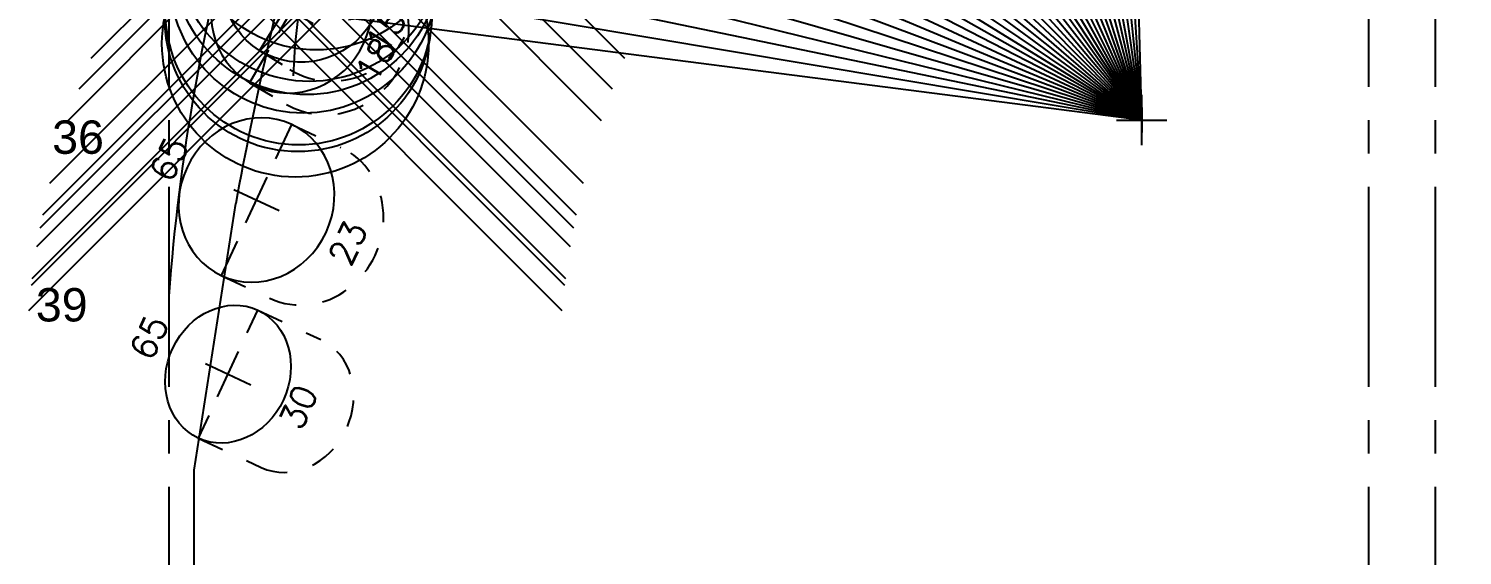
# Model space of a CAD drawing. Header units: inches. Extents: x 57 to 206, y -57 to 38.
# Drawn here: x 57.33 to 62.71, y 12.26 to 14.24 of the extents above; entities that cross this region are included whole.
import ezdxf
from ezdxf.enums import TextEntityAlignment as Align

# ---------------------------------------------------------------- set-up
doc = ezdxf.new("R2010")
doc.units = ezdxf.units.IN
doc.header["$MEASUREMENT"] = 0
doc.header["$PDMODE"] = 35
doc.linetypes.add('CENTER2', pattern=[1.125, 0.75, -0.125, 0.125, -0.125])
doc.linetypes.add('HIDDEN2', pattern=[0.1875, 0.125, -0.0625])
doc.layers.get('Defpoints').update_dxf_attribs({"color": 10})
doc.layers.add('Blade_3', color=7, linetype='Continuous', true_color=0x00cc00)
doc.layers.add('CLine', color=5, linetype='CENTER2')
doc.layers.add('Text', color=3, linetype='Continuous')
doc.styles.add('RomanS', font='romans')
doc.styles.get("Standard").update_dxf_attribs({"font": 'arial.ttf'})

# ---------------------------------------------------------------- blocks, each defined once
blk = doc.blocks.new('CMark')
at = {"layer": 'CLine'}
for p, q in [((0, 0.094), (0, -0.094)), ((-0.094, 0), (0.094, 0))]:
    blk.add_line(p, q, dxfattribs=at)
blk = doc.blocks.new('1313@30')
for p, q in [((-0.1705, 0), (-0.2645, 0)), ((0.1707, 0), (0.2645, 0))]:
    blk.add_line(p, q)
at = {"color": 8, "linetype": 'HIDDEN2', "ltscale": 0.5}
blk.add_line((-0.2645, 0), (-0.2645, -0.26), dxfattribs=at)
at = {"color": 8, "linetype": 'HIDDEN2', "ltscale": 0.5, "flags": 128}
blk.add_lwpolyline([(0.2645, 0), (0.2645, -0.26)], dxfattribs=at)
blk.add_ellipse((0, 0), major_axis=(0.2645, 0), ratio=0.866025)
at = {"color": 8, "linetype": 'HIDDEN2', "ltscale": 0.5}
blk.add_ellipse((0, -0.26), major_axis=(0.2645, 0), ratio=0.866025, start_param=3.141593, end_param=6.283185, dxfattribs=at)
blk.add_blockref('CMark', (0, 0))
at = {"style": 'RomanS'}
blk.add_text('30', height=0.094, dxfattribs=at).set_placement((0, -0.2916), align=Align.MIDDLE_CENTER)
blk.add_attdef('ANG', text='', height=0.094, dxfattribs=at).set_placement((0, 0.2511), align=Align.BOTTOM_CENTER)
blk = doc.blocks.new('1613@18')
for p, q in [((-0.1705, 0), (-0.3125, 0)), ((0.1707, 0), (0.3125, 0))]:
    blk.add_line(p, q)
at = {"color": 8, "linetype": 'HIDDEN2', "ltscale": 0.5}
blk.add_line((-0.3125, 0), (-0.3125, -0.1591), dxfattribs=at)
at = {"color": 8, "linetype": 'HIDDEN2', "ltscale": 0.5, "flags": 128}
blk.add_lwpolyline([(0.3125, 0), (0.3125, -0.1591)], dxfattribs=at)
at = {"extrusion": (0, 0, -1)}
blk.add_ellipse((0, 0), major_axis=(-0.3125, 0), ratio=0.95104, start_param=-3.141592653589793, end_param=3.141592653589793, dxfattribs=at)
at = {"color": 8, "linetype": 'HIDDEN2', "ltscale": 0.5}
blk.add_ellipse((0, -0.1607), major_axis=(0.3125, 0), ratio=0.953717, start_param=3.141593, end_param=6.283185, dxfattribs=at)
blk.add_blockref('CMark', (0, 0))
at = {"style": 'RomanS'}
blk.add_text('18', height=0.094, dxfattribs=at).set_placement((0, -0.3644), align=Align.MIDDLE_CENTER)
blk.add_attdef('ANG', text='', height=0.094, dxfattribs=at).set_placement((0, 0.2975), align=Align.BOTTOM_CENTER)
blk = doc.blocks.new('1613@23')
for p, q in [((-0.1705, 0), (-0.3125, 0)), ((0.1707, 0), (0.3125, 0))]:
    blk.add_line(p, q)
at = {"color": 8, "linetype": 'HIDDEN2', "ltscale": 0.5}
blk.add_line((-0.3125, 0), (-0.3125, -0.2032), dxfattribs=at)
at = {"color": 8, "linetype": 'HIDDEN2', "ltscale": 0.5, "flags": 128}
blk.add_lwpolyline([(0.3125, 0), (0.3125, -0.2032)], dxfattribs=at)
blk.add_ellipse((0, 0), major_axis=(-0.3125, 0), ratio=0.920512, start_param=3.141593, end_param=9.424778)
at = {"color": 8, "linetype": 'HIDDEN2', "ltscale": 0.5}
blk.add_ellipse((0, -0.2032), major_axis=(-0.3125, 0), ratio=0.920512, start_param=0, end_param=3.141593, dxfattribs=at)
blk.add_blockref('CMark', (0, 0))
at = {"style": 'RomanS'}
blk.add_text('23', height=0.094, dxfattribs=at).set_placement((-0.0015, -0.3791), align=Align.MIDDLE_CENTER)
blk.add_attdef('ANG', text='', height=0.094, dxfattribs=at).set_placement((0, 0.2871), align=Align.BOTTOM_CENTER)
blk = doc.blocks.new('1613@15')
for p, q in [((-0.1705, 0), (-0.3125, 0)), ((0.1707, 0), (0.3125, 0))]:
    blk.add_line(p, q)
at = {"color": 8, "linetype": 'HIDDEN2', "ltscale": 0.5}
blk.add_line((-0.3125, 0), (-0.3125, -0.1346), dxfattribs=at)
at = {"color": 8, "linetype": 'HIDDEN2', "ltscale": 0.5, "flags": 128}
blk.add_lwpolyline([(0.3125, 0), (0.3125, -0.1346)], dxfattribs=at)
blk.add_ellipse((0, 0), major_axis=(-0.3125, 0), ratio=0.965926, start_param=-3.141592653589793, end_param=3.141592653589793)
at = {"color": 8, "linetype": 'HIDDEN2', "ltscale": 0.5}
blk.add_ellipse((0, -0.1346), major_axis=(-0.3125, 0), ratio=0.965926, start_param=0, end_param=3.141593, dxfattribs=at)
blk.add_blockref('CMark', (0, 0))
at = {"style": 'RomanS'}
blk.add_text('15', height=0.094, dxfattribs=at).set_placement((0, -0.3644), align=Align.MIDDLE_CENTER)
blk.add_attdef('ANG', text='', height=0.094, dxfattribs=at).set_placement((0, 0.2975), align=Align.BOTTOM_CENTER)

msp = doc.modelspace()

# ---------------------------------------------------------------- linework, layer by layer
for p, q in [((61.50519, 13.89316), (61.05504, 17.04871)), ((61.50519, 13.89316), (61.18242, 17.06427)), ((61.50519, 13.89316), (61.30476, 17.07435)), ((61.50519, 13.89316), (60.80267, 17.00227)), ((61.50519, 13.89316), (60.92839, 17.02803)), ((61.50519, 13.89316), (60.67809, 16.97148)), ((61.50519, 13.89316), (60.43315, 16.89497)), ((61.50519, 13.89316), (60.55485, 16.93569)), ((61.50519, 13.89316), (60.31504, 16.85013)), ((61.50519, 13.89316), (60.1988, 16.80065)), ((61.50519, 13.89316), (60.08462, 16.7466)), ((61.50519, 13.89316), (59.97267, 16.68807)), ((61.50519, 13.89316), (59.86312, 16.62515)), ((61.50519, 13.89316), (59.75615, 16.55793)), ((61.50519, 13.89316), (59.65193, 16.48653)), ((61.50519, 13.89316), (59.55062, 16.41106)), ((61.50519, 13.89316), (59.45239, 16.33163)), ((61.50519, 13.89316), (59.35737, 16.24837)), ((61.50519, 13.89316), (59.26573, 16.16142)), ((61.50519, 13.89316), (59.17761, 16.0709)), ((61.50519, 13.89316), (59.09314, 15.97695)), ((61.50519, 13.89316), (59.01247, 15.87974)), ((61.50519, 13.89316), (58.93571, 15.7794)), ((61.50519, 13.89316), (58.86298, 15.67611)), ((61.50519, 13.89316), (58.79441, 15.57001)), ((61.50519, 13.89316), (58.73009, 15.46127)), ((61.50519, 13.89316), (58.67089, 15.35156)), ((61.50519, 13.89316), (58.61603, 15.23961)), ((61.50519, 13.89316), (58.56559, 15.12561)), ((61.50519, 13.89316), (58.51965, 15.00972)), ((61.50519, 13.89316), (58.47827, 14.89212)), ((61.50519, 13.89316), (58.44152, 14.773)), ((61.50519, 13.89316), (58.41036, 14.65618)), ((61.50519, 13.89316), (58.38365, 14.53826)), ((61.50519, 13.89316), (58.36143, 14.41942)), ((61.50519, 13.89316), (58.31636, 14.30295)), ((61.50519, 13.94016), (61.50519, 13.84616)), ((61.45819, 13.89316), (61.55219, 13.89316)), ((57.95087, 12.58066), (58.10712, 13.58066)), ((57.95087, 5.42225), (57.95087, 12.58066))]:
    msp.add_line(p, q)
for centre, radius, start, end in [((61.50519, 13.89316), 3.1875, 163.97666, 177.01695), ((74.08204, 10.60337), 16.25, 165.341329, 169.442782)]:
    msp.add_arc(centre, radius, start, end)
for p in [(58.56559, 15.12561), (58.51965, 15.00972), (58.47827, 14.89212), (58.41036, 14.65618), (58.38365, 14.53826), (58.36143, 14.41942), (58.34373, 14.29982), (58.33059, 14.17963)]:
    msp.add_point(p)
at = {"layer": 'Blade_3'}
msp.add_line((61.50519, 13.89316), (61.42739, 17.07971), dxfattribs=at)
at = {"layer": 'CLine'}
for p, q in [((57.85712, 2.76816), (57.85712, 17.14316)), ((62.35712, 2.76816), (62.35712, 17.14316)), ((62.60712, 2.76816), (62.60712, 17.14316))]:
    msp.add_line(p, q, dxfattribs=at)
at = {"layer": 'Defpoints'}
msp.add_lwpolyline([(57.85712, 13.23253, -0.0498173), (58.12936, 14.77618, -0.4159595), (62.40831, 17.26366), (65.29408, 16.49042)], format="xyb", dxfattribs=at)
at = {"layer": 'Text'}
for p in [(58.51965, 15.00972), (58.3738, 14.48862), (58.3406, 14.27471)]:
    msp.add_point(p, dxfattribs=at)

# ---------------------------------------------------------------- block references
for p, rotation, values in [((58.41036, 14.65618), 55, {'ANG': '55'}), ((58.36143, 14.41942), 58.1, {'ANG': '58.1'})]:
    msp.add_blockref('1613@15', p, dxfattribs=dict(rotation=rotation)).add_auto_attribs(values)
at = {"rotation": 90}
msp.add_blockref('CMark', (61.50519, 13.89316), dxfattribs=at)
at = {"layer": 'Blade_3'}
for name, p, rotation, values in [('1613@18', (58.31636, 14.30295), 59.7, {'ANG': '59.7'}), ('1613@23', (58.18514, 13.59349), 65, {'ANG': '65'}), ('1313@30', (58.07839, 12.94071), 65, {'ANG': '65'})]:
    msp.add_blockref(name, p, dxfattribs=dict(at, rotation=rotation)).add_auto_attribs(values)

# ---------------------------------------------------------------- texts
for s, p in [('36', (57.41866, 13.76665)), ('39', (57.35749, 13.13827))]:
    msp.add_text(s, height=0.125, dxfattribs=at).set_placement(p)

doc.saveas('drawing.dxf')
